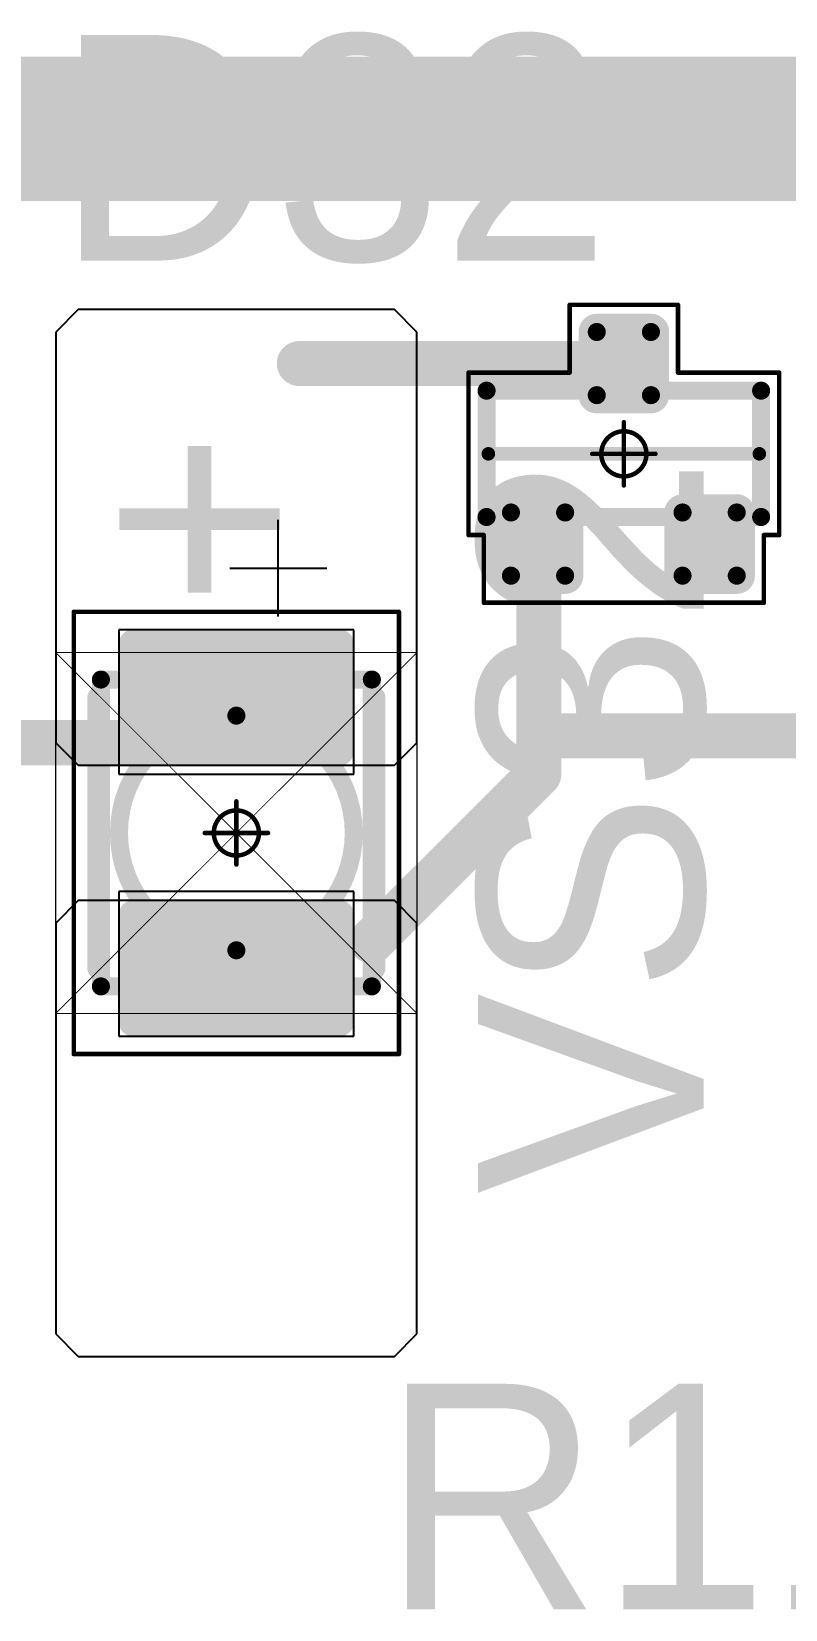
# Model space of a CAD drawing. Header units: millimetres. Extents: x 0 to 273, y 0 to 149.
# Drawn here: x 116.23 to 124.58, y 120.4 to 137.88 of the extents above; entities that cross this region are included whole.
import ezdxf

# ---------------------------------------------------------------- set-up
doc = ezdxf.new("R2010")
doc.units = ezdxf.units.MM
for name, color, linetype in [('Mechanical13', 56, 'Continuous'), ('Mechanical15', 56, 'Continuous'), ('Mechanical2', 216, 'Continuous'), ('TopLayer', 1, 'Continuous'), ('TopOverlay', 2, 'Continuous'), ('TopPaste', 8, 'Continuous'), ('TopSolder', 216, 'Continuous')]:
    doc.layers.add(name, color=color, linetype=linetype)

# ---------------------------------------------------------------- blocks, each defined once
blk = doc.blocks.new('SOT23_38')
at = {"layer": 'Mechanical13', "const_width": 0.1999996}
for points in [[(-0.7000011399999999, 1.52008078), (-0.7000011399999999, -1.51991822)], [(-0.7000011399999999, 1.52008078), (0.7000011399999999, 1.52008078)], [(0.7000011399999999, 1.52008078), (0.7000011399999999, -1.51991822)], [(-0.7000011399999999, -1.51991822), (0.7000011399999999, -1.51991822)]]:
    blk.add_lwpolyline(points, dxfattribs=at)
at = {"layer": 'Mechanical13', "const_width": 0.0999998}
for points in [[(-0.75000104, 1.52008078, 1), (-0.65000124, 1.52008078, 1)], [(-0.75000104, 1.52008078, 1), (-0.65000124, 1.52008078, 1)], [(0.65000124, 1.52008078, 1), (0.75000104, 1.52008078, 1)], [(0.65000124, 1.52008078, 1), (0.75000104, 1.52008078, 1)], [(-0.75000104, -1.51991822, 1), (-0.65000124, -1.51991822, 1)], [(-0.75000104, -1.51991822, 1), (-0.65000124, -1.51991822, 1)], [(0.65000124, -1.51991822, 1), (0.75000104, -1.51991822, 1)], [(0.65000124, -1.51991822, 1), (0.75000104, -1.51991822, 1)]]:
    blk.add_lwpolyline(points, format="xyb", close=True, dxfattribs=at)
at = {"layer": 'Mechanical15', "const_width": 0.0499999}
for points in [[(-1.64999924, 1.55008072), (-0.90000074, 1.55008072)], [(-1.64999924, 1.55008072), (-1.64999924, -1.54991816)], [(-0.90000074, 1.72008038), (0.90000074, 1.72008038)], [(-0.90000074, 1.72008038), (-0.90000074, 1.55008072)], [(0.90000074, 1.72008038), (0.90000074, 0.6000800799999999)], [(0.90000074, 0.6000800799999999), (1.64999924, 0.6000800799999999)], [(1.64999924, 0.6000800799999999), (1.64999924, -0.59991752)], [(0, 0.35007804), (0, -0.34991802)], [(-0.3499993, 8.128e-05), (0.3499993, 8.128e-05)], [(0.90000074, -0.59991752), (0.90000074, -1.71991782)], [(0.90000074, -0.59991752), (1.64999924, -0.59991752)], [(-1.64999924, -1.54991816), (-0.90000074, -1.54991816)], [(-0.90000074, -1.54991816), (-0.90000074, -1.71991782)], [(-0.90000074, -1.71991782), (0.90000074, -1.71991782)]]:
    blk.add_lwpolyline(points, dxfattribs=at)
at = {"layer": 'Mechanical15'}
for points, const_width in [([(-1.66249858, 1.55008072, 1), (-1.6374999, 1.55008072, 1)], 0.02499868), ([(-1.66249858, 1.55008072, 1), (-1.6374999, 1.55008072, 1)], 0.02499868), ([(-0.9125000799999999, 1.72008038, 1), (-0.8875014, 1.72008038, 1)], 0.02499868), ([(-0.9125000799999999, 1.72008038, 1), (-0.8875014, 1.72008038, 1)], 0.02499868), ([(-0.9125000799999999, 1.55008072, 1), (-0.8875014, 1.55008072, 1)], 0.02499868), ([(-0.9125000799999999, 1.55008072, 1), (-0.8875014, 1.55008072, 1)], 0.02499868), ([(0.8875014, 1.72008038, 1), (0.9125000799999999, 1.72008038, 1)], 0.02499868), ([(0.8875014, 1.72008038, 1), (0.9125000799999999, 1.72008038, 1)], 0.02499868), ([(0.8875014, 0.6000800799999999, 1), (0.9125000799999999, 0.6000800799999999, 1)], 0.02499868), ([(0.8875014, 0.6000800799999999, 1), (0.9125000799999999, 0.6000800799999999, 1)], 0.02499868), ([(1.6374999, 0.6000800799999999, 1), (1.66249858, 0.6000800799999999, 1)], 0.02499868), ([(1.6374999, 0.6000800799999999, 1), (1.66249858, 0.6000800799999999, 1)], 0.02499868), ([(-0.01249934, 0.35007804, 1), (0.01249934, 0.35007804, 1)], 0.02499868), ([(0.2499995, 8.382e-05, 1), (-0.2499995, 8.382e-05, 1)], 0.0499999), ([(-0.36249864, 8.128e-05, 1), (-0.33749996, 8.128e-05, 1)], 0.02499868), ([(-0.26249884, 8.382e-05, 1), (-0.23750016, 8.382e-05, 1)], 0.02499868), ([(0.23750016, 8.382e-05, 1), (0.26249884, 8.382e-05, 1)], 0.02499868), ([(0.33749996, 8.128e-05, 1), (0.36249864, 8.128e-05, 1)], 0.02499868), ([(-0.01249934, -0.34991802, 1), (0.01249934, -0.34991802, 1)], 0.02499868), ([(0.8875014, -0.59991752, 1), (0.9125000799999999, -0.59991752, 1)], 0.02499868), ([(0.8875014, -0.59991752, 1), (0.9125000799999999, -0.59991752, 1)], 0.02499868), ([(1.6374999, -0.59991752, 1), (1.66249858, -0.59991752, 1)], 0.02499868), ([(1.6374999, -0.59991752, 1), (1.66249858, -0.59991752, 1)], 0.02499868), ([(-1.66249858, -1.54991816, 1), (-1.6374999, -1.54991816, 1)], 0.02499868), ([(-1.66249858, -1.54991816, 1), (-1.6374999, -1.54991816, 1)], 0.02499868), ([(-0.9125000799999999, -1.54991816, 1), (-0.8875014, -1.54991816, 1)], 0.02499868), ([(-0.9125000799999999, -1.54991816, 1), (-0.8875014, -1.54991816, 1)], 0.02499868), ([(-0.9125000799999999, -1.71991782, 1), (-0.8875014, -1.71991782, 1)], 0.02499868), ([(-0.9125000799999999, -1.71991782, 1), (-0.8875014, -1.71991782, 1)], 0.02499868), ([(0.8875014, -1.71991782, 1), (0.9125000799999999, -1.71991782, 1)], 0.02499868), ([(0.8875014, -1.71991782, 1), (0.9125000799999999, -1.71991782, 1)], 0.02499868)]:
    blk.add_lwpolyline(points, format="xyb", close=True, dxfattribs=dict(at, const_width=const_width))
at = {"layer": 'TopLayer', "const_width": 0.0999998}
for points in [[(-1.39999974, 1.25008132, 1), (-1.29999994, 1.25008132, 1)], [(-0.7000011399999999, 1.25008132, 1), (-0.6000013399999999, 1.25008132, 1)], [(-1.39999974, 0.65008252, 1), (-1.29999994, 0.65008252, 1)], [(-0.7000011399999999, 0.65008252, 1), (-0.6000013399999999, 0.65008252, 1)], [(0.6000013399999999, 0.30008068, 1), (0.7000011399999999, 0.30008068, 1)], [(1.29999994, 0.30008068, 1), (1.39999974, 0.30008068, 1)], [(0.6000013399999999, -0.29991812, 1), (0.7000011399999999, -0.29991812, 1)], [(1.29999994, -0.29991812, 1), (1.39999974, -0.29991812, 1)], [(-1.39999974, -0.64991996, 1), (-1.29999994, -0.64991996, 1)], [(-0.7000011399999999, -0.64991996, 1), (-0.6000013399999999, -0.64991996, 1)], [(-1.39999974, -1.24991876, 1), (-1.29999994, -1.24991876, 1)], [(-0.7000011399999999, -1.24991876, 1), (-0.6000013399999999, -1.24991876, 1)]]:
    blk.add_lwpolyline(points, format="xyb", close=True, dxfattribs=at)
at = {"layer": 'TopLayer'}
for points in [[(-1.44999964, 1.25008132), (-1.44999964, 0.65008252), (-0.55000144, 1.25008132), (-0.55000144, 0.65008252)], [(-1.34999984, 1.35008112), (-1.34999984, 0.55008272), (-0.65000124, 1.35008112), (-0.65000124, 0.55008272)], [(0.65000124, 0.40008048), (0.65000124, -0.39991792), (1.34999984, 0.40008048), (1.34999984, -0.39991792)], [(0.55000144, 0.30008068), (0.55000144, -0.29991812), (1.44999964, 0.30008068), (1.44999964, -0.29991812)], [(-1.44999964, -0.64991996), (-1.44999964, -1.24991876), (-0.55000144, -0.64991996), (-0.55000144, -1.24991876)], [(-1.34999984, -0.54992016), (-1.34999984, -1.34991856), (-0.65000124, -0.54992016), (-0.65000124, -1.34991856)]]:
    blk.add_solid(points, dxfattribs=at)
at = {"layer": 'TopOverlay', "const_width": 0.1499997}
blk.add_lwpolyline([(0, 1.50000208), (0, -1.50000208)], dxfattribs=at)
at = {"layer": 'TopOverlay', "const_width": 0.07499858}
for points in [[(-0.03750056, 1.50000208, 1), (0.03750056, 1.50000208, 1)], [(-0.03750056, -1.50000208, 1), (0.03750056, -1.50000208, 1)]]:
    blk.add_lwpolyline(points, format="xyb", close=True, dxfattribs=at)
at = {"layer": 'TopPaste', "const_width": 0.07499858}
for points in [[(-1.38749786, 1.25008132, 1), (-1.31250182, 1.25008132, 1)], [(-0.68749926, 1.25008132, 1), (-0.61250322, 1.25008132, 1)], [(-1.38749786, 0.65008252, 1), (-1.31250182, 0.65008252, 1)], [(-0.68749926, 0.65008252, 1), (-0.61250322, 0.65008252, 1)], [(0.61250322, 0.30008068, 1), (0.68749926, 0.30008068, 1)], [(1.31250182, 0.30008068, 1), (1.38749786, 0.30008068, 1)], [(0.61250322, -0.29991812, 1), (0.68749926, -0.29991812, 1)], [(1.31250182, -0.29991812, 1), (1.38749786, -0.29991812, 1)], [(-1.38749786, -0.64991996, 1), (-1.31250182, -0.64991996, 1)], [(-0.68749926, -0.64991996, 1), (-0.61250322, -0.64991996, 1)], [(-1.38749786, -1.24991876, 1), (-1.31250182, -1.24991876, 1)], [(-0.68749926, -1.24991876, 1), (-0.61250322, -1.24991876, 1)]]:
    blk.add_lwpolyline(points, format="xyb", close=True, dxfattribs=at)
at = {"layer": 'TopPaste'}
for points in [[(-1.42499842, 1.25008132), (-1.42499842, 0.65008252), (-0.5750026599999999, 1.25008132), (-0.5750026599999999, 0.65008252)], [(-1.34999984, 1.3250799), (-1.34999984, 0.57508394), (-0.65000124, 1.3250799), (-0.65000124, 0.57508394)], [(0.65000124, 0.37507926), (0.65000124, -0.3749166999999999), (1.34999984, 0.37507926), (1.34999984, -0.3749166999999999)], [(0.5750026599999999, 0.30008068), (0.5750026599999999, -0.29991812), (1.42499842, 0.30008068), (1.42499842, -0.29991812)], [(-1.42499842, -0.64991996), (-1.42499842, -1.24991876), (-0.5750026599999999, -0.64991996), (-0.5750026599999999, -1.24991876)], [(-1.34999984, -0.57492138), (-1.34999984, -1.32491734), (-0.65000124, -0.57492138), (-0.65000124, -1.32491734)]]:
    blk.add_solid(points, dxfattribs=at)
at = {"layer": 'TopSolder', "const_width": 0.2015998}
for points in [[(-1.45079974, 1.25008132, 1), (-1.24919994, 1.25008132, 1)], [(-0.75080114, 1.25008132, 1), (-0.5492013399999999, 1.25008132, 1)], [(-1.45079974, 0.65008252, 1), (-1.24919994, 0.65008252, 1)], [(-0.75080114, 0.65008252, 1), (-0.5492013399999999, 0.65008252, 1)], [(0.5492013399999999, 0.30008068, 1), (0.75080114, 0.30008068, 1)], [(1.24919994, 0.30008068, 1), (1.45079974, 0.30008068, 1)], [(0.5492013399999999, -0.29991812, 1), (0.75080114, -0.29991812, 1)], [(1.24919994, -0.29991812, 1), (1.45079974, -0.29991812, 1)], [(-1.45079974, -0.64991996, 1), (-1.24919994, -0.64991996, 1)], [(-0.75080114, -0.64991996, 1), (-0.5492013399999999, -0.64991996, 1)], [(-1.45079974, -1.24991876, 1), (-1.24919994, -1.24991876, 1)], [(-0.75080114, -1.24991876, 1), (-0.5492013399999999, -1.24991876, 1)]]:
    blk.add_lwpolyline(points, format="xyb", close=True, dxfattribs=at)
at = {"layer": 'TopSolder'}
for points in [[(-1.34999984, 1.45168112), (-1.34999984, 0.44848272), (-0.65000124, 1.45168112), (-0.65000124, 0.44848272)], [(-1.55159964, 1.25008132), (-1.55159964, 0.65008252), (-0.4484014399999999, 1.25008132), (-0.4484014399999999, 0.65008252)], [(0.65000124, 0.50168048), (0.65000124, -0.50151792), (1.34999984, 0.50168048), (1.34999984, -0.50151792)], [(0.4484014399999999, 0.30008068), (0.4484014399999999, -0.29991812), (1.55159964, 0.30008068), (1.55159964, -0.29991812)], [(-1.34999984, -0.44832016), (-1.34999984, -1.45151856), (-0.65000124, -0.44832016), (-0.65000124, -1.45151856)], [(-1.55159964, -0.64991996), (-1.55159964, -1.24991876), (-0.4484014399999999, -0.64991996), (-0.4484014399999999, -1.24991876)]]:
    blk.add_solid(points, dxfattribs=at)
blk = doc.blocks.new('T66G_123')
at = {"layer": 'Mechanical13'}
for p, q in [((2.93559992, 0.07119874), (2.93559992, -1.00000054)), ((2.40000028, -0.4644009), (3.47119956, -0.4644009))]:
    blk.add_line(p, q, dxfattribs=at)
at = {"layer": 'Mechanical13', "const_width": 0.1999996}
for points in [[(-1.69999914, 1.49999954), (1.69999914, 1.49999954)], [(-1.69999914, 1.49999954), (-1.69999914, -1.49999954)], [(1.69999914, 1.49999954), (1.69999914, -1.49999954)], [(-1.69999914, -1.49999954), (1.69999914, -1.49999954)]]:
    blk.add_lwpolyline(points, dxfattribs=at)
at = {"layer": 'Mechanical13'}
for points, const_width in [([(-1.74999904, 1.49999954, 1), (-1.64999924, 1.49999954, 1)], 0.0999998), ([(-1.74999904, 1.49999954, 1), (-1.64999924, 1.49999954, 1)], 0.0999998), ([(1.64999924, 1.49999954, 1), (1.74999904, 1.49999954, 1)], 0.0999998), ([(1.64999924, 1.49999954, 1), (1.74999904, 1.49999954, 1)], 0.0999998), ([(1.29999994, 0, 1), (-1.29999994, 0, 1)], 0.1999996), ([(-1.34999984, 0, 1), (-1.25000004, 0, 1)], 0.0999998), ([(1.25000004, 0, 1), (1.34999984, 0, 1)], 0.0999998), ([(-1.74999904, -1.49999954, 1), (-1.64999924, -1.49999954, 1)], 0.0999998), ([(-1.74999904, -1.49999954, 1), (-1.64999924, -1.49999954, 1)], 0.0999998), ([(1.64999924, -1.49999954, 1), (1.74999904, -1.49999954, 1)], 0.0999998), ([(1.64999924, -1.49999954, 1), (1.74999904, -1.49999954, 1)], 0.0999998)]:
    blk.add_lwpolyline(points, format="xyb", close=True, dxfattribs=dict(at, const_width=const_width))
at = {"layer": 'Mechanical15', "const_width": 0.0499999}
for points in [[(-2.45000018, 1.79999894), (-2.45000018, -1.79999894)], [(-2.45000018, 1.79999894), (2.45000018, 1.79999894)], [(2.45000018, 1.79999894), (2.45000018, -1.79999894)], [(0, 0.3499993), (0, -0.3499993)], [(-0.3499993, 0), (0.3499993, 0)], [(-2.45000018, -1.79999894), (2.45000018, -1.79999894)]]:
    blk.add_lwpolyline(points, dxfattribs=at)
at = {"layer": 'Mechanical15'}
for points, const_width in [([(-2.46249952, 1.79999894, 1), (-2.43750084, 1.79999894, 1)], 0.02499868), ([(-2.46249952, 1.79999894, 1), (-2.43750084, 1.79999894, 1)], 0.02499868), ([(2.43750084, 1.79999894, 1), (2.46249952, 1.79999894, 1)], 0.02499868), ([(2.43750084, 1.79999894, 1), (2.46249952, 1.79999894, 1)], 0.02499868), ([(-0.01249934, 0.3499993, 1), (0.01249934, 0.3499993, 1)], 0.02499868), ([(0.2499995, 0, 1), (-0.2499995, 0, 1)], 0.0499999), ([(-0.36249864, 0, 1), (-0.33749996, 0, 1)], 0.02499868), ([(-0.26249884, 0, 1), (-0.23750016, 0, 1)], 0.02499868), ([(0.23750016, 0, 1), (0.26249884, 0, 1)], 0.02499868), ([(0.33749996, 0, 1), (0.36249864, 0, 1)], 0.02499868), ([(-0.01249934, -0.3499993, 1), (0.01249934, -0.3499993, 1)], 0.02499868), ([(-2.46249952, -1.79999894, 1), (-2.43750084, -1.79999894, 1)], 0.02499868), ([(-2.46249952, -1.79999894, 1), (-2.43750084, -1.79999894, 1)], 0.02499868), ([(2.43750084, -1.79999894, 1), (2.46249952, -1.79999894, 1)], 0.02499868), ([(2.43750084, -1.79999894, 1), (2.46249952, -1.79999894, 1)], 0.02499868)]:
    blk.add_lwpolyline(points, format="xyb", close=True, dxfattribs=dict(at, const_width=const_width))
at = {"layer": 'TopLayer'}
for p, q in [((-5.549999059999999, 2.00000108), (-5.8000011, 1.74999904)), ((-1.00000054, 2.00000108), (-5.549999059999999, 2.00000108)), ((-0.75000104, 1.74999904), (-1.00000054, 2.00000108)), ((1.00000054, 2.00000108), (0.75000104, 1.74999904)), ((5.549999059999999, 2.00000108), (1.00000054, 2.00000108)), ((5.8000011, 1.74999904), (5.549999059999999, 2.00000108)), ((-5.8000011, 1.74999904), (-5.8000011, -1.74999904)), ((-0.75000104, -1.74999904), (-0.75000104, 1.74999904)), ((0.75000104, 1.74999904), (0.75000104, -1.74999904)), ((5.8000011, -1.74999904), (5.8000011, 1.74999904)), ((-5.8000011, -1.74999904), (-5.549999059999999, -2.00000108)), ((-1.00000054, -2.00000108), (-0.75000104, -1.74999904)), ((0.75000104, -1.74999904), (1.00000054, -2.00000108)), ((5.549999059999999, -2.00000108), (5.8000011, -1.74999904)), ((-5.549999059999999, -2.00000108), (-1.00000054, -2.00000108)), ((1.00000054, -2.00000108), (5.549999059999999, -2.00000108))]:
    blk.add_line(p, q, dxfattribs=at)
at = {"layer": 'TopLayer', "const_width": 0.1499997}
for points in [[(-2.17499692, 1.15000024, 1), (-2.02499976, 1.15000024, 1)], [(-0.9749993199999999, 1.15000024, 1), (-0.8250021599999999, 1.15000024, 1)], [(0.8250021599999999, 1.15000024, 1), (0.9749993199999999, 1.15000024, 1)], [(2.02499976, 1.15000024, 1), (2.17499692, 1.15000024, 1)], [(-2.17499692, -1.15000024, 1), (-2.02499976, -1.15000024, 1)], [(-0.9749993199999999, -1.15000024, 1), (-0.8250021599999999, -1.15000024, 1)], [(0.8250021599999999, -1.15000024, 1), (0.9749993199999999, -1.15000024, 1)], [(2.02499976, -1.15000024, 1), (2.17499692, -1.15000024, 1)]]:
    blk.add_lwpolyline(points, format="xyb", close=True, dxfattribs=at)
at = {"layer": 'TopLayer'}
for points in [[(-0.90000074, 1.29999994), (-2.09999834, 1.29999994), (-0.90000074, -1.29999994), (-2.09999834, -1.29999994)], [(2.09999834, 1.29999994), (0.90000074, 1.29999994), (2.09999834, -1.29999994), (0.90000074, -1.29999994)], [(-0.75000104, 1.15000024), (-2.24999804, 1.15000024), (-0.75000104, -1.15000024), (-2.24999804, -1.15000024)], [(2.24999804, 1.15000024), (0.75000104, 1.15000024), (2.24999804, -1.15000024), (0.75000104, -1.15000024)]]:
    blk.add_solid(points, dxfattribs=at)
at = {"layer": 'TopOverlay', "const_width": 0.2499995}
for points in [[(-1.49999954, 1.52500076), (1.49999954, 1.52500076)], [(-1.49999954, -1.52500076), (1.49999954, -1.52500076)]]:
    blk.add_lwpolyline(points, dxfattribs=at)
at = {"layer": 'TopOverlay', "const_width": 0.12499848}
for points in [[(-1.56249878, 1.52500076, 1), (-1.4375003, 1.52500076, 1)], [(1.4375003, 1.52500076, 1), (1.56249878, 1.52500076, 1)], [(-1.56249878, -1.52500076, 1), (-1.4375003, -1.52500076, 1)], [(1.4375003, -1.52500076, 1), (1.56249878, -1.52500076, 1)]]:
    blk.add_lwpolyline(points, format="xyb", close=True, dxfattribs=at)
at = {"layer": 'TopPaste', "const_width": 0.12499848}
for points in [[(-2.16249758, 1.15000024, 1), (-2.0374991, 1.15000024, 1)], [(-0.96249998, 1.15000024, 1), (-0.8375015, 1.15000024, 1)], [(0.8375015, 1.15000024, 1), (0.96249998, 1.15000024, 1)], [(2.0374991, 1.15000024, 1), (2.16249758, 1.15000024, 1)], [(-2.16249758, -1.15000024, 1), (-2.0374991, -1.15000024, 1)], [(-0.96249998, -1.15000024, 1), (-0.8375015, -1.15000024, 1)], [(0.8375015, -1.15000024, 1), (0.96249998, -1.15000024, 1)], [(2.0374991, -1.15000024, 1), (2.16249758, -1.15000024, 1)]]:
    blk.add_lwpolyline(points, format="xyb", close=True, dxfattribs=at)
at = {"layer": 'TopPaste'}
for points in [[(-0.90000074, 1.27499872), (-2.09999834, 1.27499872), (-0.90000074, -1.27499872), (-2.09999834, -1.27499872)], [(2.09999834, 1.27499872), (0.90000074, 1.27499872), (2.09999834, -1.27499872), (0.90000074, -1.27499872)], [(-0.7750022599999999, 1.15000024), (-2.22499682, 1.15000024), (-0.7750022599999999, -1.15000024), (-2.22499682, -1.15000024)], [(2.22499682, 1.15000024), (0.7750022599999999, 1.15000024), (2.22499682, -1.15000024), (0.7750022599999999, -1.15000024)]]:
    blk.add_solid(points, dxfattribs=at)
at = {"layer": 'TopSolder'}
for p, q in [((-2.25000058, 1.29999994), (-2.25000058, -1.29999994)), ((-0.65000124, 1.29999994), (-2.25000058, 1.29999994)), ((-0.65000124, -1.29999994), (-0.65000124, 1.29999994)), ((0.65000124, 1.29999994), (0.65000124, -1.29999994)), ((2.25000058, 1.29999994), (0.65000124, 1.29999994)), ((2.25000058, -1.29999994), (2.25000058, 1.29999994)), ((-2.25000058, -1.29999994), (-0.65000124, -1.29999994)), ((0.65000124, -1.29999994), (2.25000058, -1.29999994))]:
    blk.add_line(p, q, dxfattribs=at)
at = {"layer": 'TopOverlay'}
blk.add_text('+', height=2.50000008, dxfattribs=at).set_placement((2.50000008, -0.8000009399999999))

msp = doc.modelspace()

# ---------------------------------------------------------------- linework, layer by layer
at = {"layer": 'Mechanical2'}
for points, const_width in [([(116.50173804, 130.99917412), (120.50173766, 130.99917412)], 0.0127), ([(116.50173804, 126.9991745), (116.50173804, 130.99917412)], 0.0127), ([(116.50173804, 130.99917666), (120.5017402, 126.9991745)], 0.009999979999999999), ([(116.50173804, 126.9991745), (120.5017402, 130.99917666)], 0.009999979999999999), ([(120.50173766, 126.9991745), (120.50173766, 130.99917412)], 0.0127), ([(116.50173804, 126.9991745), (120.50173766, 126.9991745)], 0.0127)]:
    msp.add_lwpolyline(points, dxfattribs=dict(at, const_width=const_width))
for points, const_width in [([(116.49856304, 130.99917412, 1), (116.50491304, 130.99917412, 1)], 0.00635), ([(116.49856304, 130.99917412, 1), (116.50491304, 130.99917412, 1)], 0.00635), ([(116.49923868, 130.99917666, 1), (116.5042374, 130.99917666, 1)], 0.00499872), ([(120.49856266, 130.99917412, 1), (120.50491266, 130.99917412, 1)], 0.00635), ([(120.49856266, 130.99917412, 1), (120.50491266, 130.99917412, 1)], 0.00635), ([(120.49924084, 130.99917666, 1), (120.50423956, 130.99917666, 1)], 0.00499872), ([(116.49856304, 126.9991745, 1), (116.50491304, 126.9991745, 1)], 0.00635), ([(116.49856304, 126.9991745, 1), (116.50491304, 126.9991745, 1)], 0.00635), ([(116.49923868, 126.9991745, 1), (116.5042374, 126.9991745, 1)], 0.00499872), ([(120.49856266, 126.9991745, 1), (120.50491266, 126.9991745, 1)], 0.00635), ([(120.49856266, 126.9991745, 1), (120.50491266, 126.9991745, 1)], 0.00635), ([(120.49924084, 126.9991745, 1), (120.50423956, 126.9991745, 1)], 0.00499872)]:
    msp.add_lwpolyline(points, format="xyb", close=True, dxfattribs=dict(at, const_width=const_width))
at = {"layer": 'TopLayer'}
for points, const_width in [([(114.2500001, 136.80000072), (135.47499956, 136.80000072)], 1.59999934), ([(119.20000036, 134.20000084), (119.20000544, 134.19999576)], 0.499999), ([(119.20000544, 134.19999576), (122.79193882, 134.19999576)], 0.499999), ([(121.84193818, 132.21693902), (121.85000014, 132.22500098)], 0.499999), ([(121.84193818, 132.19999468), (121.84193818, 132.21693902)], 0.499999), ([(121.85000014, 130.0750002), (121.85000014, 132.22500098)], 0.499999), ([(118.00256308, 129.99999908), (118.50173912, 130.49917512)], 0.499999), ([(113.30026362, 129.99999908), (118.00256308, 129.99999908)], 0.499999), ([(121.85000014, 130.0750002), (126.57756498, 130.0750002)], 0.499999), ([(121.85000014, 129.65000232), (121.85000014, 130.0750002)], 0.499999), ([(119.99999876, 127.80000094), (121.85000014, 129.65000232)], 0.499999)]:
    msp.add_lwpolyline(points, dxfattribs=dict(at, const_width=const_width))
at = {"layer": 'TopLayer', "const_width": 0.2499995}
for points in [[(119.07500188, 134.20000084, 1), (119.32499884, 134.20000084, 1)], [(119.07500696, 134.19999576, 1), (119.32500392, 134.19999576, 1)], [(119.07500696, 134.19999576, 1), (119.32500392, 134.19999576, 1)], [(122.66694034, 134.19999576, 1), (122.9169373, 134.19999576, 1)], [(121.7169397, 132.21693902, 1), (121.96693666, 132.21693902, 1)], [(121.7169397, 132.21693902, 1), (121.96693666, 132.21693902, 1)], [(121.7169397, 132.19999468, 1), (121.96693666, 132.19999468, 1)], [(121.72500166, 132.22500098, 1), (121.97499862, 132.22500098, 1)], [(121.72500166, 132.22500098, 1), (121.97499862, 132.22500098, 1)], [(118.37674064, 130.49917512, 1), (118.6267376, 130.49917512, 1)], [(117.8775646, 129.99999908, 1), (118.12756156, 129.99999908, 1)], [(117.8775646, 129.99999908, 1), (118.12756156, 129.99999908, 1)], [(121.72500166, 130.0750002, 1), (121.97499862, 130.0750002, 1)], [(121.72500166, 130.0750002, 1), (121.97499862, 130.0750002, 1)], [(121.72500166, 130.0750002, 1), (121.97499862, 130.0750002, 1)], [(121.72500166, 129.65000232, 1), (121.97499862, 129.65000232, 1)], [(121.72500166, 129.65000232, 1), (121.97499862, 129.65000232, 1)], [(119.87500028, 127.80000094, 1), (120.12499724, 127.80000094, 1)]]:
    msp.add_lwpolyline(points, format="xyb", close=True, dxfattribs=at)

# ---------------------------------------------------------------- block references
at = {"rotation": 90}
for name, p in [('T66G_123', (118.50173912, 128.99917558)), ('SOT23_38', (122.7920201, 133.19999522))]:
    msp.add_blockref(name, p, dxfattribs=at)

# ---------------------------------------------------------------- texts
at = {"layer": 'TopOverlay'}
for s, p in [('D32', (116.50598746, 135.34141842)), ('R11', (120.11640442, 120.39590602))]:
    msp.add_text(s, height=2.50000008, dxfattribs=at).set_placement(p)
msp.add_text('VS32', height=2.50000008, rotation=90, dxfattribs=at).set_placement((123.67574706, 124.9959654))

doc.saveas('drawing.dxf')
